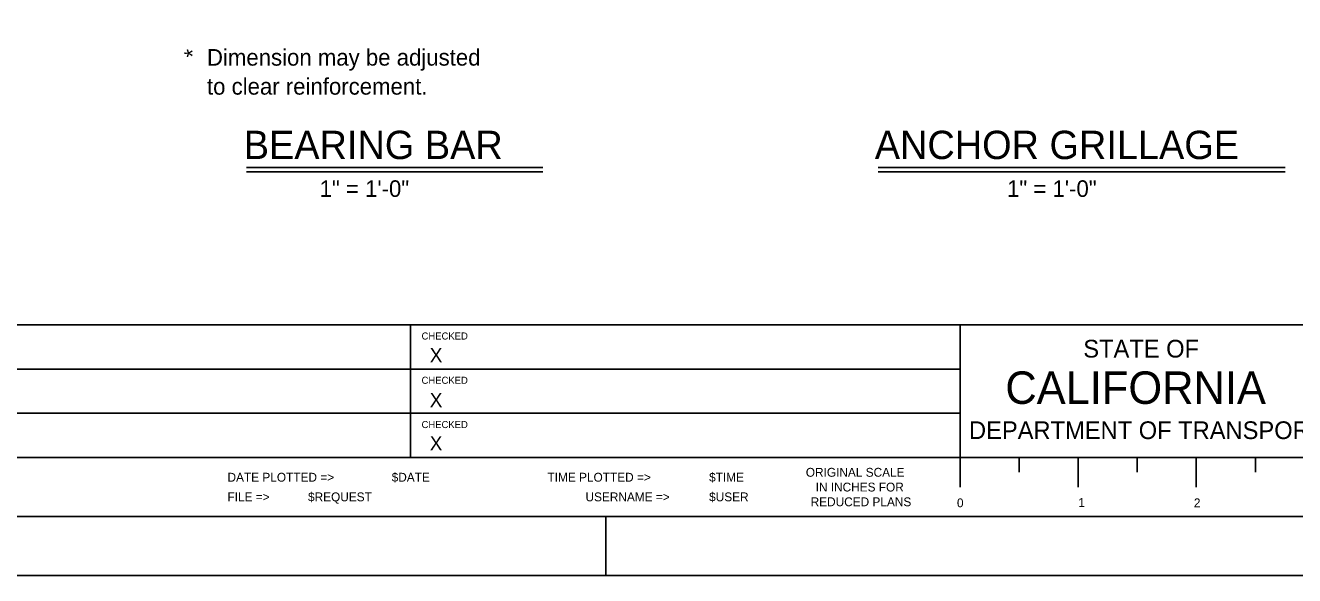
# Model space of a CAD drawing. Extents: x 0 to 2.83, y 0 to 1.83.
# Drawn here: x 0.778 to 1.674, y 0 to 0.388 of the extents above; entities that cross this region are included whole.
import ezdxf

# ---------------------------------------------------------------- set-up
doc = ezdxf.new("R2010")
doc.units = 0
for name, color, linetype in [('str_Border-Plot-Shape-A', 7, 'Continuous'), ('str_Border-Text-A', 7, 'Continuous'), ('str_Border-Title-Block-A', 7, 'Continuous'), ('str_Text-A', 7, 'Continuous')]:
    doc.layers.add(name, color=color, linetype=linetype)

msp = doc.modelspace()

# ---------------------------------------------------------------- linework, layer by layer
at = {"layer": 'str_Border-Plot-Shape-A'}
msp.add_lwpolyline([(0, 0), (2.83333, 0), (2.83333, 1.83333), (0, 1.83333)], close=True, dxfattribs=at)
at = {"layer": 'str_Border-Title-Block-A'}
for p, q in [((2.79167, 0.17708), (0.08333, 0.17708)), ((1.04966, 0.17708), (1.04966, 0.08333)), ((1.4375, 0.17708), (1.4375, 0.08333)), ((1.4375, 0.14583), (0.66181, 0.14583)), ((1.4375, 0.11458), (0.66181, 0.11458)), ((2.79167, 0.08333), (0.08333, 0.08333)), ((1.4375, 0.08333), (1.4375, 0.0625)), ((1.47917, 0.08333), (1.47917, 0.07292)), ((1.52083, 0.08333), (1.52083, 0.0625)), ((1.5625, 0.08333), (1.5625, 0.07292)), ((1.60417, 0.08333), (1.60417, 0.0625)), ((1.64583, 0.08333), (1.64583, 0.07292)), ((2.79167, 0.04167), (0.08333, 0.04167)), ((1.1875, 0.04167), (1.1875, 0)), ((2.83333, 0), (0, 0))]:
    msp.add_line(p, q, dxfattribs=at)
at = {"layer": 'str_Text-A'}
for p, q in [((0.93382, 0.28801), (1.14297, 0.28801)), ((1.37955, 0.28801), (1.66686, 0.28801)), ((0.93382, 0.28501), (1.14297, 0.28501)), ((1.37955, 0.28501), (1.66686, 0.28501))]:
    msp.add_line(p, q, dxfattribs=at)

# ---------------------------------------------------------------- texts
at = {"layer": 'str_Border-Text-A'}
for p in [(1.06314, 0.15056), (1.06314, 0.11885), (1.06314, 0.08836)]:
    msp.add_text('X', height=0.01, dxfattribs=at).set_placement(p)
at = {"layer": 'str_Border-Title-Block-A'}
for s, height, p in [('CHECKED', 0.004999, (1.05735, 0.16663)), ('STATE OF', 0.012498, (1.52439, 0.15393)), ('CALIFORNIA', 0.022917, (1.46938, 0.1212)), ('CHECKED', 0.004999, (1.05735, 0.13538)), ('CHECKED', 0.004999, (1.05735, 0.10413)), ('DEPARTMENT OF TRANSPORTATION', 0.0124983, (1.44373, 0.09638)), ('DATE PLOTTED =>', 0.0062491, (0.9204, 0.06631)), ('$DATE', 0.006249, (1.03626, 0.06631)), ('TIME PLOTTED =>', 0.0062491, (1.14624, 0.06631)), ('$TIME', 0.006249, (1.26031, 0.06631)), ('ORIGINAL SCALE', 0.0062491, (1.32856, 0.06979)), ('IN INCHES FOR', 0.0062491, (1.33549, 0.05938)), ('FILE =>', 0.006249, (0.92038, 0.05244)), ('$REQUEST', 0.006249, (0.97722, 0.05244)), ('USERNAME =>', 0.0062491, (1.17307, 0.05244)), ('$USER', 0.006249, (1.26031, 0.05244)), ('REDUCED PLANS', 0.0062491, (1.33196, 0.04896)), ('0', 0.00625, (1.43524, 0.04825)), ('1', 0.00625, (1.5209, 0.04851)), ('2', 0.00625, (1.60243, 0.04825))]:
    msp.add_text(s, height=height, dxfattribs=at).set_placement(p)
at = {"layer": 'str_Text-A'}
msp.add_text('*', height=0.0117, rotation=90, dxfattribs=at).set_placement((0.90157, 0.36568))
for s, height, p in [('Dimension may be adjusted', 0.0117, (0.90589, 0.35996)), ('to clear reinforcement.', 0.0117, (0.90589, 0.33948)), ('BEARING BAR', 0.02, (0.93186, 0.29401)), ('ANCHOR GRILLAGE', 0.02, (1.37722, 0.29401)), ('1" = 1\'-0"', 0.0117, (0.98539, 0.26731)), ('1" = 1\'-0"', 0.0117, (1.47058, 0.26731))]:
    msp.add_text(s, height=height, dxfattribs=at).set_placement(p)

doc.saveas('drawing.dxf')
